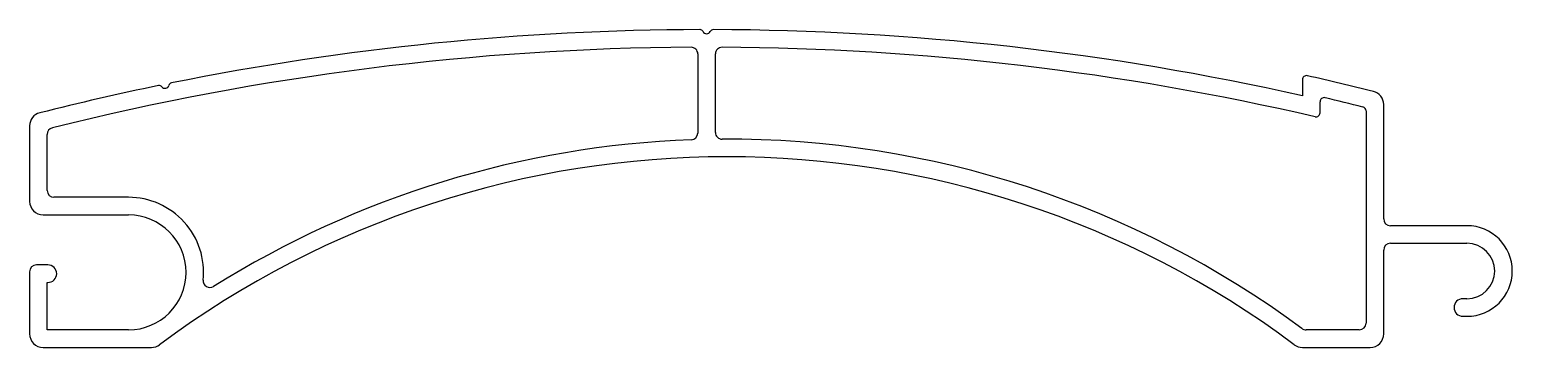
# Model space of a CAD drawing. Extents: x 403 to 513, y 617 to 640.
import ezdxf

# ---------------------------------------------------------------- set-up
doc = ezdxf.new("R2010")
doc.units = 0
doc.layers.get('0').update_dxf_attribs({"linetype": 'CONTINUOUS'})

msp = doc.modelspace()

# ---------------------------------------------------------------- linework, layer by layer
for p, q in [((452.68, 638.58), (452.68, 632.73)), ((453.98, 632.78), (453.98, 638.58)), ((497.33, 636.68), (497.33, 635.48)), ((498.63, 634.23), (498.63, 635.05)), ((502.03, 634.37), (502.03, 618.68)), ((503.33, 626.38), (503.33, 634.84)), ((403.33, 633.26), (403.33, 627.68)), ((404.63, 628.48), (404.63, 632.63)), ((410.63, 627.98), (405.13, 627.98)), ((404.33, 626.68), (410.63, 626.68)), ((509.48, 625.88), (503.83, 625.88)), ((503.83, 624.58), (509.48, 624.58)), ((503.33, 617.88), (503.33, 624.08)), ((403.33, 622.48), (403.33, 617.88)), ((404.68, 622.98), (403.83, 622.98)), ((404.63, 618.18), (404.63, 621.68)), ((404.63, 621.68), (404.68, 621.68)), ((509.48, 620.48), (509.18, 620.48)), ((509.18, 619.18), (509.48, 619.18)), ((410.63, 618.18), (404.63, 618.18)), ((501.53, 618.18), (497.6, 618.18)), ((404.33, 616.88), (412.33, 616.88)), ((497.33, 616.88), (502.33, 616.88))]:
    msp.add_line(p, q)
for centre, radius, start, end in [((453.33, 440.38), 200, 90.1404, 101.3965), ((452.84, 640.13), 0.25, 27.1059, 90.1404), ((453.33, 640.38), 0.3, 207.1059, 332.8941), ((453.82, 640.13), 0.25, 89.8596, 152.8941), ((453.33, 440.38), 200, 77.291, 89.8596), ((453.33, 440.38), 198.7, 90.3324, 104.0748), ((452.18, 638.58), 0.5, 0, 90.3324), ((454.48, 638.58), 0.5, 89.6676, 180), ((453.33, 440.38), 198.7, 76.9306, 89.6676), ((453.33, 440.38), 200, 101.6774, 104.2546), ((412.9, 636), 0.25, 38.6428, 101.6774), ((413.33, 636.34), 0.3, 218.6428, 344.4311), ((413.86, 636.19), 0.25, 101.3965, 164.4311), ((497.63, 636.68), 0.3, 77.2676, 180), ((453.33, 440.62), 201.3, 75.8399, 77.2676), ((498.93, 635.05), 0.3, 76.8005, 180), ((453.33, 440.62), 200, 75.9739, 76.8005), ((502.33, 634.84), 1, 360, 75.8399), ((404.33, 633.26), 1, 104.2546, 180), ((498.33, 634.23), 0.3, 256.9306, 360), ((501.73, 634.37), 0.3, 0, 75.9739), ((405.13, 632.63), 0.5, 104.0748, 180), ((454.83, 560.88), 71.4, 92.1122, 122.0757), ((452.18, 632.73), 0.5, 272.1122, 360), ((454.48, 632.78), 0.5, 180, 270.2789), ((454.83, 560.88), 71.4, 53.504, 90.2789), ((454.83, 560.88), 70.1, 53.2954, 126.7046), ((404.33, 627.68), 1, 180, 270), ((405.13, 628.48), 0.5, 180, 270), ((410.63, 622.43), 5.55, 354.0615, 90), ((410.63, 622.43), 4.25, 270, 90), ((503.83, 626.38), 0.5, 180, 270), ((509.48, 622.53), 3.35, 270, 90), ((503.83, 624.08), 0.5, 90, 180), ((509.48, 622.53), 2.05, 270, 90), ((403.83, 622.48), 0.5, 90, 180), ((404.68, 622.33), 0.65, 270, 90), ((416.65, 621.81), 0.5, 174.0615, 302.0757), ((509.18, 619.83), 0.65, 90, 270), ((501.53, 618.68), 0.5, 270, 0), ((404.33, 617.88), 1, 180, 270), ((497.6, 618.68), 0.5, 233.504, 270), ((502.33, 617.88), 1, 270, 0), ((412.33, 617.88), 1, 270, 306.9508), ((497.33, 617.88), 1, 233.0492, 270)]:
    msp.add_arc(centre, radius, start, end)

doc.saveas('drawing.dxf')
